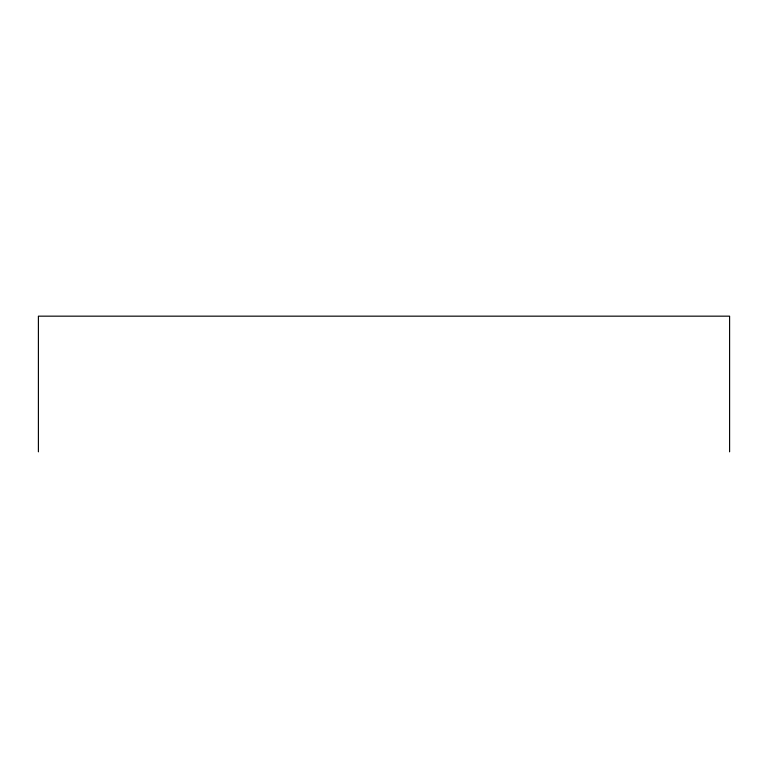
<?xml version="1.0" encoding="UTF-8"?>
<svg xmlns="http://www.w3.org/2000/svg" width="768" height="768" viewBox="0 0 768 768"><rect width="100%" height="100%" fill="white"/><g stroke="black" fill="none" stroke-linecap="round" stroke-linejoin="round"><path stroke-width="1.15" d="M729.6 451.834L729.6 316.166L38.4 316.166L38.4 451.834"/></g></svg>
